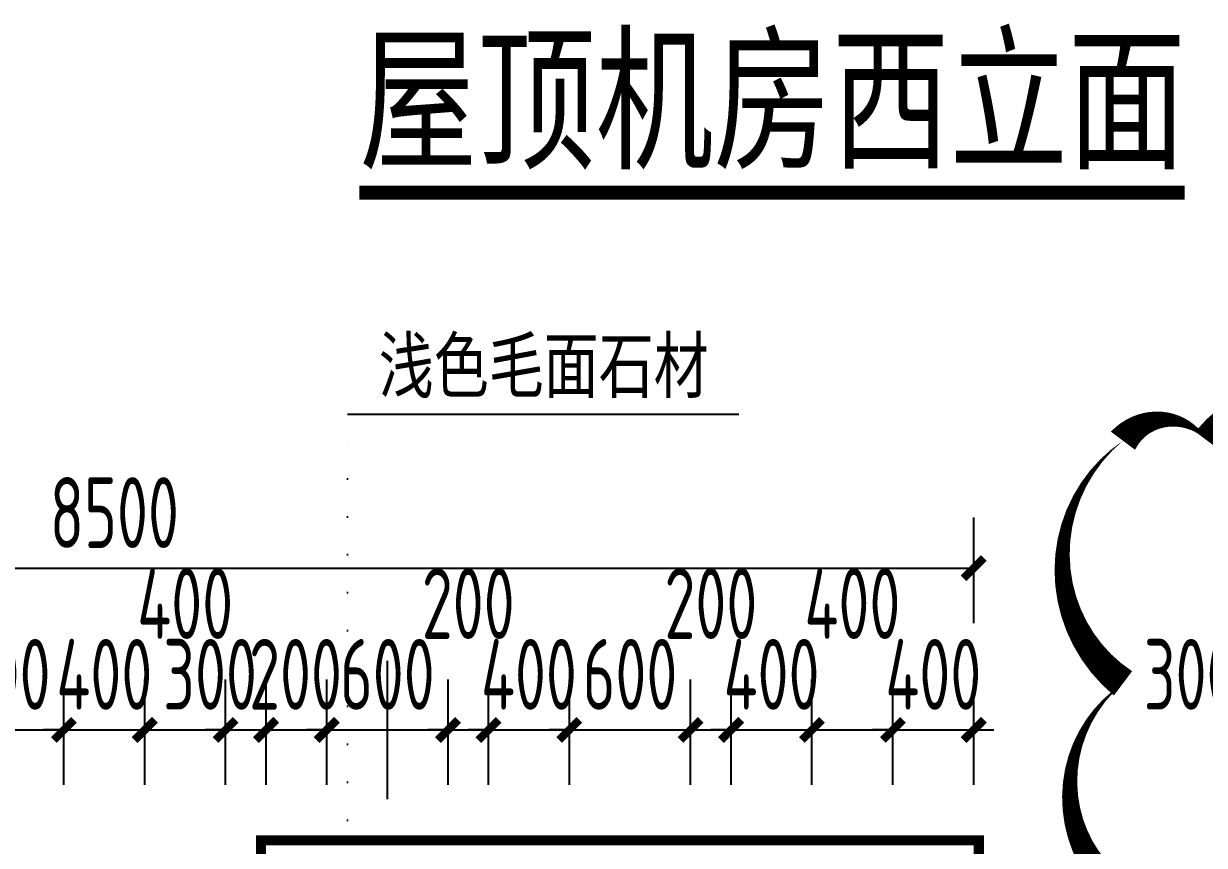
# Model space of a CAD drawing. Extents: x -863035 to 270371, y -8918 to 240488.
# Drawn here: x -246295 to -240455, y 133818 to 137883 of the extents above; entities that cross this region are included whole.
import ezdxf

# ---------------------------------------------------------------- set-up
doc = ezdxf.new("R2010")
doc.units = 0
doc.header["$LTSCALE"] = 1000
doc.header["$MEASUREMENT"] = 0
doc.linetypes.add('DOT2', pattern=[0.125, 0, -0.125])
doc.linetypes.add('DOTE', pattern=[2.42, 2, -0.2, 0.02, -0.2])
for name, color, linetype in [('01-标注_尺寸', 124, 'Continuous'), ('01-标注_符号', 200, 'Continuous'), ('02-TEXT_标注', 130, 'Continuous'), ('A_AXIS-轴线', 36, 'Continuous'), ('DIM_SYMB', 3, 'Continuous'), ('E-立面轮廓', 241, 'Continuous')]:
    doc.layers.add(name, color=color, linetype=linetype)
doc.layers.add('DIM_MODI', color=6, linetype='Continuous', plot=False)
doc.styles.add('_TCH_DIM_T3', font='ROS1', dxfattribs={"width": 0.75, "bigfont": 'JD'})
doc.styles.add('_TCH_LABEL', font='', dxfattribs={"width": 0.75})
doc.styles.add('logo-3', font='', dxfattribs={"width": 0.8})
doc.styles.get("Standard").update_dxf_attribs({"font": 'STXIHEI.TTF', "width": 0.75})
doc.styles.get('_TCH_LABEL').set_extended_font_data('SimSun')
doc.styles.get('logo-3').set_extended_font_data('SimSun')
doc.dimstyles.new('_TCH_ARCH&&100', dxfattribs={"dimtxt": 350, "dimasz": 100, "dimexe": 250, "dimexo": 300, "dimgap": 100, "dimtad": 1, "dimdec": 0, "dimzin": 0, "dimdsep": 46, "dimtxsty": '_TCH_DIM_T3', "dimblk": 'ARCHTICK', "dimcen": 0.09, "dimclrt": 7, "dimazin": 2, "dimtfac": 1, "dimtdec": 0, "dimtix": 1, "dimtmove": 2, "dimatfit": 3, "dimfxl": 0, "dimtolj": 1, "dimtzin": 0, "dimarcsym": 0})
doc.dimstyles.new('副本 ISO-1', dxfattribs={"dimtxt": 2.5, "dimasz": 1.5, "dimexe": 1.25, "dimexo": 0.625, "dimtad": 1, "dimdec": 0, "dimtxsty": 'logo-3', "dimblk": 'ARCHTICK', "dimcen": 2.5, "dimdle": 1, "dimadec": 0, "dimazin": 0, "dimtfac": 1, "dimtdec": 0, "dimtix": 1, "dimtmove": 0, "dimatfit": 3, "dimldrblk": 'AR', "dimfxl": 0, "dimarcsym": 0})

# ---------------------------------------------------------------- blocks, each defined once
blk = doc.blocks.new('_ArchTick')
at = {"color": 0, "linetype": 'ByBlock', "const_width": 0.4}
blk.add_lwpolyline([(-0.5, -0.5), (0.5, 0.5)], dxfattribs=at)
blk = doc.blocks.new('*X7')
at = {"color": 0}
for p, q in [((-1012.3116, 1692.7221), (-1012.3116, 1692.7226)), ((-1012.3115, 1692.7227), (-1012.2838, 1692.7227)), ((-1012.3111, 1692.7217), (-1012.2828, 1692.7217)), ((-1012.3106, 1692.7211), (-1012.3106, 1692.7236)), ((-1012.3105, 1692.7237), (-1012.2848, 1692.7237)), ((-1012.3101, 1692.7207), (-1012.2818, 1692.7207)), ((-1012.3096, 1692.7201), (-1012.3096, 1692.7246)), ((-1012.3095, 1692.7247), (-1012.2858, 1692.7247)), ((-1012.3091, 1692.7197), (-1012.2808, 1692.7197)), ((-1012.3086, 1692.7191), (-1012.3086, 1692.7256)), ((-1012.3085, 1692.7257), (-1012.2868, 1692.7257)), ((-1012.3081, 1692.7187), (-1012.2798, 1692.7187)), ((-1012.3076, 1692.7181), (-1012.3076, 1692.7266)), ((-1012.3075, 1692.7267), (-1012.2878, 1692.7267)), ((-1012.3071, 1692.7177), (-1012.2788, 1692.7177)), ((-1012.3066, 1692.7171), (-1012.3066, 1692.7276)), ((-1012.3065, 1692.7277), (-1012.2888, 1692.7277)), ((-1012.3061, 1692.7167), (-1012.2778, 1692.7167)), ((-1012.3056, 1692.7161), (-1012.3056, 1692.7286)), ((-1012.3055, 1692.7287), (-1012.2898, 1692.7287)), ((-1012.3051, 1692.7157), (-1012.2768, 1692.7157)), ((-1012.3046, 1692.7151), (-1012.3046, 1692.7296)), ((-1012.3045, 1692.7297), (-1012.2908, 1692.7297)), ((-1012.3041, 1692.7147), (-1012.2758, 1692.7147)), ((-1012.3036, 1692.7141), (-1012.3036, 1692.7306)), ((-1012.3035, 1692.7307), (-1012.2918, 1692.7307)), ((-1012.3031, 1692.7137), (-1012.2748, 1692.7137)), ((-1012.3026, 1692.7131), (-1012.3026, 1692.7316)), ((-1012.3025, 1692.7317), (-1012.2928, 1692.7317)), ((-1012.3021, 1692.7127), (-1012.2738, 1692.7127)), ((-1012.3016, 1692.7121), (-1012.3016, 1692.7326)), ((-1012.3015, 1692.7327), (-1012.2938, 1692.7327)), ((-1012.3006, 1692.7111), (-1012.3006, 1692.7336)), ((-1012.3005, 1692.7337), (-1012.2948, 1692.7337)), ((-1012.2996, 1692.7101), (-1012.2996, 1692.7346)), ((-1012.2995, 1692.7347), (-1012.2958, 1692.7347)), ((-1012.2986, 1692.7091), (-1012.2986, 1692.7356)), ((-1012.2985, 1692.7357), (-1012.2968, 1692.7357)), ((-1012.2976, 1692.7081), (-1012.2976, 1692.7364)), ((-1012.2966, 1692.7071), (-1012.2966, 1692.7354)), ((-1012.2956, 1692.7061), (-1012.2956, 1692.7344)), ((-1012.2946, 1692.7051), (-1012.2946, 1692.7334)), ((-1012.2936, 1692.7041), (-1012.2936, 1692.7324)), ((-1012.2926, 1692.7031), (-1012.2926, 1692.7314)), ((-1012.2916, 1692.7021), (-1012.2916, 1692.7304)), ((-1012.2906, 1692.7011), (-1012.2906, 1692.7294)), ((-1012.2896, 1692.7001), (-1012.2896, 1692.7284)), ((-1012.2886, 1692.6991), (-1012.2886, 1692.7274)), ((-1012.2876, 1692.6981), (-1012.2876, 1692.7264)), ((-1012.2866, 1692.6971), (-1012.2866, 1692.7254)), ((-1012.2856, 1692.6961), (-1012.2856, 1692.7244)), ((-1012.2846, 1692.6951), (-1012.2846, 1692.7234)), ((-1012.2836, 1692.6941), (-1012.2836, 1692.7224)), ((-1012.2826, 1692.6931), (-1012.2826, 1692.7214)), ((-1012.2816, 1692.6921), (-1012.2816, 1692.7204)), ((-1012.2806, 1692.6911), (-1012.2806, 1692.7194)), ((-1012.2796, 1692.6901), (-1012.2796, 1692.7184)), ((-1012.2786, 1692.6891), (-1012.2786, 1692.7174)), ((-1012.2776, 1692.6881), (-1012.2776, 1692.7164)), ((-1012.2766, 1692.6871), (-1012.2766, 1692.7154)), ((-1012.2756, 1692.6861), (-1012.2756, 1692.7144)), ((-1012.2746, 1692.6851), (-1012.2746, 1692.7134)), ((-1012.2736, 1692.6841), (-1012.2736, 1692.7124)), ((-1012.3011, 1692.7117), (-1012.2728, 1692.7117)), ((-1012.3001, 1692.7107), (-1012.2718, 1692.7107)), ((-1012.2991, 1692.7097), (-1012.2708, 1692.7097)), ((-1012.2981, 1692.7087), (-1012.2698, 1692.7087)), ((-1012.2971, 1692.7077), (-1012.2688, 1692.7077)), ((-1012.2961, 1692.7067), (-1012.2678, 1692.7067)), ((-1012.2951, 1692.7057), (-1012.2668, 1692.7057)), ((-1012.2941, 1692.7047), (-1012.2658, 1692.7047)), ((-1012.2931, 1692.7037), (-1012.2648, 1692.7037)), ((-1012.2921, 1692.7027), (-1012.2638, 1692.7027)), ((-1012.2911, 1692.7017), (-1012.2628, 1692.7017)), ((-1012.2901, 1692.7007), (-1012.2618, 1692.7007)), ((-1012.2891, 1692.6997), (-1012.2608, 1692.6997)), ((-1012.2881, 1692.6987), (-1012.2598, 1692.6987)), ((-1012.2871, 1692.6977), (-1012.2588, 1692.6977)), ((-1012.2861, 1692.6967), (-1012.2578, 1692.6967)), ((-1012.2851, 1692.6957), (-1012.2568, 1692.6957)), ((-1012.2841, 1692.6947), (-1012.2558, 1692.6947)), ((-1012.2831, 1692.6937), (-1012.2548, 1692.6937)), ((-1012.2821, 1692.6927), (-1012.2538, 1692.6927)), ((-1012.2811, 1692.6917), (-1012.2528, 1692.6917)), ((-1012.2801, 1692.6907), (-1012.2518, 1692.6907)), ((-1012.2791, 1692.6897), (-1012.2508, 1692.6897)), ((-1012.2781, 1692.6887), (-1012.2498, 1692.6887)), ((-1012.2771, 1692.6877), (-1012.2488, 1692.6877)), ((-1012.2761, 1692.6867), (-1012.2478, 1692.6867)), ((-1012.2751, 1692.6857), (-1012.2468, 1692.6857)), ((-1012.2741, 1692.6847), (-1012.2458, 1692.6847)), ((-1012.2731, 1692.6837), (-1012.2448, 1692.6837)), ((-1012.2726, 1692.6831), (-1012.2726, 1692.7114)), ((-1012.2721, 1692.6827), (-1012.2438, 1692.6827)), ((-1012.2716, 1692.6821), (-1012.2716, 1692.7104)), ((-1012.2711, 1692.6817), (-1012.2428, 1692.6817)), ((-1012.2706, 1692.6811), (-1012.2706, 1692.7094)), ((-1012.2701, 1692.6807), (-1012.2418, 1692.6807)), ((-1012.2696, 1692.6801), (-1012.2696, 1692.7084)), ((-1012.2691, 1692.6797), (-1012.2408, 1692.6797)), ((-1012.2686, 1692.6791), (-1012.2686, 1692.7074)), ((-1012.2681, 1692.6787), (-1012.2398, 1692.6787)), ((-1012.2676, 1692.6781), (-1012.2676, 1692.7064)), ((-1012.2671, 1692.6777), (-1012.2388, 1692.6777)), ((-1012.2666, 1692.6771), (-1012.2666, 1692.7054)), ((-1012.2661, 1692.6767), (-1012.2378, 1692.6767)), ((-1012.2656, 1692.6761), (-1012.2656, 1692.7044)), ((-1012.2646, 1692.6751), (-1012.2646, 1692.7034)), ((-1012.2636, 1692.6741), (-1012.2636, 1692.7024)), ((-1012.2626, 1692.6731), (-1012.2626, 1692.7014)), ((-1012.2616, 1692.6721), (-1012.2616, 1692.7004)), ((-1012.2606, 1692.6711), (-1012.2606, 1692.6994)), ((-1012.2596, 1692.6701), (-1012.2596, 1692.6984)), ((-1012.2586, 1692.6424), (-1012.2586, 1692.6974)), ((-1012.2576, 1692.6434), (-1012.2576, 1692.6964)), ((-1012.2566, 1692.6444), (-1012.2566, 1692.6954)), ((-1012.2556, 1692.6454), (-1012.2556, 1692.6944)), ((-1012.2546, 1692.6464), (-1012.2546, 1692.6934)), ((-1012.2536, 1692.6474), (-1012.2536, 1692.6924)), ((-1012.2526, 1692.6484), (-1012.2526, 1692.6914)), ((-1012.2516, 1692.6494), (-1012.2516, 1692.6904)), ((-1012.2506, 1692.6504), (-1012.2506, 1692.6894)), ((-1012.2496, 1692.6514), (-1012.2496, 1692.6884)), ((-1012.2486, 1692.6524), (-1012.2486, 1692.6874)), ((-1012.2476, 1692.6534), (-1012.2476, 1692.6864)), ((-1012.2466, 1692.6544), (-1012.2466, 1692.6854)), ((-1012.2456, 1692.6554), (-1012.2456, 1692.6844)), ((-1012.2446, 1692.6564), (-1012.2446, 1692.6834)), ((-1012.2436, 1692.6574), (-1012.2436, 1692.6824)), ((-1012.2426, 1692.6584), (-1012.2426, 1692.6814)), ((-1012.2416, 1692.6594), (-1012.2416, 1692.6804)), ((-1012.2406, 1692.6604), (-1012.2406, 1692.6794)), ((-1012.2396, 1692.6614), (-1012.2396, 1692.6784)), ((-1012.2386, 1692.6624), (-1012.2386, 1692.6774)), ((-1012.2376, 1692.6634), (-1012.2376, 1692.6764)), ((-1012.2886, 1692.6407), (-1012.2603, 1692.6407)), ((-1012.2886, 1692.6124), (-1012.2886, 1692.6407)), ((-1012.2876, 1692.6417), (-1012.2593, 1692.6417)), ((-1012.2876, 1692.6134), (-1012.2876, 1692.6417)), ((-1012.2866, 1692.6427), (-1012.2583, 1692.6427)), ((-1012.2866, 1692.6144), (-1012.2866, 1692.6427)), ((-1012.2856, 1692.6437), (-1012.2573, 1692.6437)), ((-1012.2856, 1692.6154), (-1012.2856, 1692.6437)), ((-1012.2846, 1692.6447), (-1012.2563, 1692.6447)), ((-1012.2846, 1692.6164), (-1012.2846, 1692.6447)), ((-1012.2836, 1692.6457), (-1012.2553, 1692.6457)), ((-1012.2836, 1692.6174), (-1012.2836, 1692.6457)), ((-1012.2826, 1692.6467), (-1012.2543, 1692.6467)), ((-1012.2826, 1692.6184), (-1012.2826, 1692.6467)), ((-1012.2816, 1692.6477), (-1012.2533, 1692.6477)), ((-1012.2816, 1692.6194), (-1012.2816, 1692.6477)), ((-1012.2806, 1692.6487), (-1012.2523, 1692.6487)), ((-1012.2806, 1692.6204), (-1012.2806, 1692.6487)), ((-1012.2796, 1692.6497), (-1012.2513, 1692.6497)), ((-1012.2796, 1692.6214), (-1012.2796, 1692.6497)), ((-1012.2786, 1692.6507), (-1012.2503, 1692.6507)), ((-1012.2786, 1692.6224), (-1012.2786, 1692.6507)), ((-1012.2776, 1692.6517), (-1012.2493, 1692.6517)), ((-1012.2776, 1692.6234), (-1012.2776, 1692.6517)), ((-1012.2766, 1692.6527), (-1012.2483, 1692.6527)), ((-1012.2766, 1692.6244), (-1012.2766, 1692.6527)), ((-1012.2756, 1692.6537), (-1012.2473, 1692.6537)), ((-1012.2756, 1692.6254), (-1012.2756, 1692.6537)), ((-1012.2746, 1692.6547), (-1012.2463, 1692.6547)), ((-1012.2746, 1692.6264), (-1012.2746, 1692.6547)), ((-1012.2736, 1692.6557), (-1012.2453, 1692.6557)), ((-1012.2736, 1692.6274), (-1012.2736, 1692.6557)), ((-1012.2726, 1692.6567), (-1012.2443, 1692.6567)), ((-1012.2726, 1692.6284), (-1012.2726, 1692.6567)), ((-1012.2716, 1692.6577), (-1012.2433, 1692.6577)), ((-1012.2716, 1692.6294), (-1012.2716, 1692.6577)), ((-1012.2706, 1692.6587), (-1012.2423, 1692.6587)), ((-1012.2706, 1692.6304), (-1012.2706, 1692.6587)), ((-1012.2696, 1692.6597), (-1012.2413, 1692.6597)), ((-1012.2696, 1692.6314), (-1012.2696, 1692.6597)), ((-1012.2686, 1692.6607), (-1012.2403, 1692.6607)), ((-1012.2686, 1692.6324), (-1012.2686, 1692.6607)), ((-1012.2676, 1692.6617), (-1012.2393, 1692.6617)), ((-1012.2676, 1692.6334), (-1012.2676, 1692.6617)), ((-1012.2666, 1692.6627), (-1012.2383, 1692.6627)), ((-1012.2666, 1692.6344), (-1012.2666, 1692.6627)), ((-1012.2656, 1692.6637), (-1012.2373, 1692.6637)), ((-1012.2656, 1692.6354), (-1012.2656, 1692.6637)), ((-1012.2651, 1692.6757), (-1012.2368, 1692.6757)), ((-1012.2646, 1692.6647), (-1012.2363, 1692.6647)), ((-1012.2646, 1692.6364), (-1012.2646, 1692.6647)), ((-1012.2641, 1692.6747), (-1012.2358, 1692.6747)), ((-1012.2636, 1692.6657), (-1012.2353, 1692.6657)), ((-1012.2636, 1692.6374), (-1012.2636, 1692.6657)), ((-1012.2631, 1692.6737), (-1012.2348, 1692.6737)), ((-1012.2626, 1692.6667), (-1012.2343, 1692.6667)), ((-1012.2626, 1692.6384), (-1012.2626, 1692.6667)), ((-1012.2621, 1692.6727), (-1012.2338, 1692.6727)), ((-1012.2616, 1692.6677), (-1012.2333, 1692.6677)), ((-1012.2616, 1692.6394), (-1012.2616, 1692.6677)), ((-1012.2611, 1692.6717), (-1012.2328, 1692.6717)), ((-1012.2606, 1692.6687), (-1012.2323, 1692.6687)), ((-1012.2606, 1692.6404), (-1012.2606, 1692.6687)), ((-1012.2601, 1692.6707), (-1012.2318, 1692.6707)), ((-1012.2596, 1692.6697), (-1012.2313, 1692.6697)), ((-1012.2596, 1692.6414), (-1012.2596, 1692.6697)), ((-1012.2366, 1692.6644), (-1012.2366, 1692.6754)), ((-1012.2356, 1692.6654), (-1012.2356, 1692.6744)), ((-1012.2346, 1692.6664), (-1012.2346, 1692.6734)), ((-1012.2336, 1692.6674), (-1012.2336, 1692.6724)), ((-1012.2326, 1692.6684), (-1012.2326, 1692.6714)), ((-1012.2316, 1692.6694), (-1012.2316, 1692.6704)), ((-1012.3116, 1692.6177), (-1012.2833, 1692.6177)), ((-1012.3116, 1692.6172), (-1012.3116, 1692.6177)), ((-1012.3111, 1692.6167), (-1012.2843, 1692.6167)), ((-1012.3106, 1692.6187), (-1012.2823, 1692.6187)), ((-1012.3106, 1692.6162), (-1012.3106, 1692.6187)), ((-1012.3101, 1692.6157), (-1012.2853, 1692.6157)), ((-1012.3096, 1692.6197), (-1012.2813, 1692.6197)), ((-1012.3096, 1692.6152), (-1012.3096, 1692.6197)), ((-1012.3091, 1692.6147), (-1012.2863, 1692.6147)), ((-1012.3086, 1692.6207), (-1012.2803, 1692.6207)), ((-1012.3086, 1692.6142), (-1012.3086, 1692.6207)), ((-1012.3081, 1692.6137), (-1012.2873, 1692.6137)), ((-1012.3076, 1692.6217), (-1012.2793, 1692.6217)), ((-1012.3076, 1692.6132), (-1012.3076, 1692.6217)), ((-1012.3071, 1692.6127), (-1012.2883, 1692.6127)), ((-1012.3066, 1692.6227), (-1012.2783, 1692.6227)), ((-1012.3066, 1692.6122), (-1012.3066, 1692.6227)), ((-1012.3061, 1692.6117), (-1012.2893, 1692.6117)), ((-1012.3056, 1692.6237), (-1012.2773, 1692.6237)), ((-1012.3056, 1692.6112), (-1012.3056, 1692.6237)), ((-1012.3051, 1692.6107), (-1012.2903, 1692.6107)), ((-1012.3046, 1692.6247), (-1012.2763, 1692.6247)), ((-1012.3046, 1692.6102), (-1012.3046, 1692.6247)), ((-1012.3041, 1692.6097), (-1012.2913, 1692.6097)), ((-1012.3036, 1692.6257), (-1012.2753, 1692.6257)), ((-1012.3036, 1692.6092), (-1012.3036, 1692.6257)), ((-1012.3031, 1692.6087), (-1012.2923, 1692.6087)), ((-1012.3026, 1692.6267), (-1012.2743, 1692.6267)), ((-1012.3026, 1692.6082), (-1012.3026, 1692.6267)), ((-1012.3021, 1692.6077), (-1012.2933, 1692.6077)), ((-1012.3016, 1692.6277), (-1012.2733, 1692.6277)), ((-1012.3016, 1692.6072), (-1012.3016, 1692.6277)), ((-1012.3011, 1692.6067), (-1012.2943, 1692.6067)), ((-1012.3006, 1692.6287), (-1012.2723, 1692.6287)), ((-1012.3006, 1692.6062), (-1012.3006, 1692.6287)), ((-1012.3001, 1692.6057), (-1012.2953, 1692.6057)), ((-1012.2996, 1692.6297), (-1012.2713, 1692.6297)), ((-1012.2996, 1692.6052), (-1012.2996, 1692.6297)), ((-1012.2991, 1692.6047), (-1012.2963, 1692.6047)), ((-1012.2986, 1692.6307), (-1012.2703, 1692.6307)), ((-1012.2986, 1692.6042), (-1012.2986, 1692.6307)), ((-1012.2976, 1692.6317), (-1012.2693, 1692.6317)), ((-1012.2976, 1692.6034), (-1012.2976, 1692.6317)), ((-1012.2966, 1692.6327), (-1012.2683, 1692.6327)), ((-1012.2966, 1692.6044), (-1012.2966, 1692.6327)), ((-1012.2956, 1692.6337), (-1012.2673, 1692.6337)), ((-1012.2956, 1692.6054), (-1012.2956, 1692.6337)), ((-1012.2946, 1692.6347), (-1012.2663, 1692.6347)), ((-1012.2946, 1692.6064), (-1012.2946, 1692.6347)), ((-1012.2936, 1692.6357), (-1012.2653, 1692.6357)), ((-1012.2936, 1692.6074), (-1012.2936, 1692.6357)), ((-1012.2926, 1692.6367), (-1012.2643, 1692.6367)), ((-1012.2926, 1692.6084), (-1012.2926, 1692.6367)), ((-1012.2916, 1692.6377), (-1012.2633, 1692.6377)), ((-1012.2916, 1692.6094), (-1012.2916, 1692.6377)), ((-1012.2906, 1692.6387), (-1012.2623, 1692.6387)), ((-1012.2906, 1692.6104), (-1012.2906, 1692.6387)), ((-1012.2896, 1692.6397), (-1012.2613, 1692.6397)), ((-1012.2896, 1692.6114), (-1012.2896, 1692.6397)), ((-1012.2981, 1692.6037), (-1012.2973, 1692.6037))]:
    blk.add_line(p, q, dxfattribs=at)
blk = doc.blocks.new('A-ARROW')
blk.add_lwpolyline([(0.0808, 0.0525), (0.0666, 0.0666), (0, 0), (0.0666, -0.0666), (0.0808, -0.0525), (0.0283, 0)], close=True)
at = {"rotation": 180}
blk.add_blockref('*X7', (-1012.2311, 1692.6699), dxfattribs=at)
blk = doc.blocks.new('AR')
at = {"xscale": -21.59999999986031, "yscale": 21.59999999999127, "zscale": 21.6, "rotation": 359.9999997162888}
blk.add_blockref('A-ARROW', (0.002, -0.002), dxfattribs=at)
blk = doc.blocks.new('*D290')
at = {"layer": '01-标注_尺寸', "color": 0, "lineweight": -2, "transparency": 16777216}
for p, q in [((-246695.9, 134118.3), (-246695.9, 134639.4)), ((-246095.9, 134118.3), (-246095.9, 134639.4)), ((-246695.9, 134389.4), (-246795.9, 134389.4)), ((-246695.9, 134389.4), (-246095.9, 134389.4)), ((-246095.9, 134389.4), (-245995.9, 134389.4))]:
    blk.add_line(p, q, dxfattribs=at)
at = {"layer": 'Defpoints', "color": 0, "transparency": 16777216}
for p in [(-246095.9, 134389.4), (-246695.9, 133818.3), (-246095.9, 133818.3)]:
    blk.add_point(p, dxfattribs=at)
at = {"layer": '01-标注_尺寸', "color": 0, "lineweight": -2, "transparency": 16777216, "xscale": 100, "yscale": 100, "zscale": 100}
blk.add_blockref('_ArchTick', (-246695.9, 134389.4), dxfattribs=at)
at = {"layer": '01-标注_尺寸', "color": 0, "lineweight": -2, "transparency": 16777216, "xscale": 100, "yscale": 100, "zscale": 100, "rotation": 180}
blk.add_blockref('_ArchTick', (-246095.9, 134389.4), dxfattribs=at)
at = {"layer": '01-标注_尺寸', "color": 7, "transparency": 16777216, "insert": (-246395.9, 134664.4), "char_height": 350, "attachment_point": 5, "style": '_TCH_DIM_T3'}
blk.add_mtext('\\A1;600', dxfattribs=at)
blk = doc.blocks.new('*D291')
at = {"layer": '01-标注_尺寸', "color": 0, "lineweight": -2, "transparency": 16777216}
for p, q in [((-246095.9, 134118.3), (-246095.9, 134639.4)), ((-245695.9, 134118.3), (-245695.9, 134639.4)), ((-246095.9, 134389.4), (-246195.9, 134389.4)), ((-246095.9, 134389.4), (-245695.9, 134389.4)), ((-245695.9, 134389.4), (-245595.9, 134389.4))]:
    blk.add_line(p, q, dxfattribs=at)
at = {"layer": 'Defpoints', "color": 0, "transparency": 16777216}
for p in [(-245695.9, 134389.4), (-246095.9, 133818.3), (-245695.9, 133818.3)]:
    blk.add_point(p, dxfattribs=at)
at = {"layer": '01-标注_尺寸', "color": 0, "lineweight": -2, "transparency": 16777216, "xscale": 100, "yscale": 100, "zscale": 100}
blk.add_blockref('_ArchTick', (-246095.9, 134389.4), dxfattribs=at)
at = {"layer": '01-标注_尺寸', "color": 0, "lineweight": -2, "transparency": 16777216, "xscale": 100, "yscale": 100, "zscale": 100, "rotation": 180}
blk.add_blockref('_ArchTick', (-245695.9, 134389.4), dxfattribs=at)
at = {"layer": '01-标注_尺寸', "color": 7, "transparency": 16777216, "insert": (-245895.9, 134664.4), "char_height": 350, "attachment_point": 5, "style": '_TCH_DIM_T3'}
blk.add_mtext('\\A1;400', dxfattribs=at)
blk = doc.blocks.new('*D292')
at = {"layer": '01-标注_尺寸', "color": 0, "lineweight": -2, "transparency": 16777216}
for p, q in [((-245695.9, 134118.3), (-245695.9, 134639.4)), ((-245295.9, 134118.3), (-245295.9, 134639.4)), ((-245695.9, 134389.4), (-245295.9, 134389.4))]:
    blk.add_line(p, q, dxfattribs=at)
at = {"layer": 'Defpoints', "color": 0, "transparency": 16777216}
for p in [(-245295.9, 134389.4), (-245695.9, 133818.3), (-245295.9, 133818.3)]:
    blk.add_point(p, dxfattribs=at)
at = {"layer": '01-标注_尺寸', "color": 0, "lineweight": -2, "transparency": 16777216, "xscale": 100, "yscale": 100, "zscale": 100, "rotation": 180}
blk.add_blockref('_ArchTick', (-245695.9, 134389.4), dxfattribs=at)
at = {"layer": '01-标注_尺寸', "color": 0, "lineweight": -2, "transparency": 16777216, "xscale": 100, "yscale": 100, "zscale": 100}
blk.add_blockref('_ArchTick', (-245295.9, 134389.4), dxfattribs=at)
at = {"layer": '01-标注_尺寸', "color": 7, "transparency": 16777216, "insert": (-245495.9, 135014.4), "char_height": 350, "attachment_point": 5, "style": '_TCH_DIM_T3'}
blk.add_mtext('\\A1;400', dxfattribs=at)
blk = doc.blocks.new('*D293')
at = {"layer": '01-标注_尺寸', "color": 0, "lineweight": -2, "transparency": 16777216}
for p, q in [((-245295.9, 134118.3), (-245295.9, 134639.4)), ((-245095.9, 134118.3), (-245095.9, 134639.4)), ((-245295.9, 134389.4), (-245395.9, 134389.4)), ((-245295.9, 134389.4), (-245095.9, 134389.4)), ((-245095.9, 134389.4), (-244995.9, 134389.4))]:
    blk.add_line(p, q, dxfattribs=at)
at = {"layer": 'Defpoints', "color": 0, "transparency": 16777216}
for p in [(-245095.9, 134389.4), (-245295.9, 133818.3), (-245095.9, 133818.3)]:
    blk.add_point(p, dxfattribs=at)
at = {"layer": '01-标注_尺寸', "color": 0, "lineweight": -2, "transparency": 16777216, "xscale": 100, "yscale": 100, "zscale": 100}
blk.add_blockref('_ArchTick', (-245295.9, 134389.4), dxfattribs=at)
at = {"layer": '01-标注_尺寸', "color": 0, "lineweight": -2, "transparency": 16777216, "xscale": 100, "yscale": 100, "zscale": 100, "rotation": 180}
blk.add_blockref('_ArchTick', (-245095.9, 134389.4), dxfattribs=at)
at = {"layer": '01-标注_尺寸', "color": 7, "transparency": 16777216, "insert": (-244950.2, 134664.4), "char_height": 350, "attachment_point": 5, "style": '_TCH_DIM_T3'}
blk.add_mtext('\\A1;200', dxfattribs=at)
blk = doc.blocks.new('*D294')
at = {"layer": '01-标注_尺寸', "color": 0, "lineweight": -2, "transparency": 16777216}
for p, q in [((-245095.9, 134118.3), (-245095.9, 134639.4)), ((-244795.9, 134118.3), (-244795.9, 134639.4)), ((-245095.9, 134389.4), (-244795.9, 134389.4))]:
    blk.add_line(p, q, dxfattribs=at)
at = {"layer": 'Defpoints', "color": 0, "transparency": 16777216}
for p in [(-244795.9, 134389.4), (-245095.9, 133818.3), (-244795.9, 133818.3)]:
    blk.add_point(p, dxfattribs=at)
at = {"layer": '01-标注_尺寸', "color": 0, "lineweight": -2, "transparency": 16777216, "xscale": 100, "yscale": 100, "zscale": 100, "rotation": 180}
blk.add_blockref('_ArchTick', (-245095.9, 134389.4), dxfattribs=at)
at = {"layer": '01-标注_尺寸', "color": 0, "lineweight": -2, "transparency": 16777216, "xscale": 100, "yscale": 100, "zscale": 100}
blk.add_blockref('_ArchTick', (-244795.9, 134389.4), dxfattribs=at)
at = {"layer": '01-标注_尺寸', "color": 7, "transparency": 16777216, "insert": (-245373.1, 134664.4), "char_height": 350, "attachment_point": 5, "style": '_TCH_DIM_T3'}
blk.add_mtext('\\A1;300', dxfattribs=at)
blk = doc.blocks.new('*D295')
at = {"layer": '01-标注_尺寸', "color": 0, "lineweight": -2, "transparency": 16777216}
for p, q in [((-244795.9, 134118.3), (-244795.9, 134639.4)), ((-244195.9, 134118.3), (-244195.9, 134639.4)), ((-244795.9, 134389.4), (-244895.9, 134389.4)), ((-244795.9, 134389.4), (-244195.9, 134389.4)), ((-244195.9, 134389.4), (-244095.9, 134389.4))]:
    blk.add_line(p, q, dxfattribs=at)
at = {"layer": 'Defpoints', "color": 0, "transparency": 16777216}
for p in [(-244195.9, 134389.4), (-244795.9, 133818.3), (-244195.9, 133818.3)]:
    blk.add_point(p, dxfattribs=at)
at = {"layer": '01-标注_尺寸', "color": 0, "lineweight": -2, "transparency": 16777216, "xscale": 100, "yscale": 100, "zscale": 100}
blk.add_blockref('_ArchTick', (-244795.9, 134389.4), dxfattribs=at)
at = {"layer": '01-标注_尺寸', "color": 0, "lineweight": -2, "transparency": 16777216, "xscale": 100, "yscale": 100, "zscale": 100, "rotation": 180}
blk.add_blockref('_ArchTick', (-244195.9, 134389.4), dxfattribs=at)
at = {"layer": '01-标注_尺寸', "color": 7, "transparency": 16777216, "insert": (-244495.9, 134664.4), "char_height": 350, "attachment_point": 5, "style": '_TCH_DIM_T3'}
blk.add_mtext('\\A1;600', dxfattribs=at)
blk = doc.blocks.new('*D296')
at = {"layer": '01-标注_尺寸', "color": 0, "lineweight": -2, "transparency": 16777216}
for p, q in [((-244195.9, 134118.3), (-244195.9, 134639.4)), ((-243995.9, 134118.3), (-243995.9, 134639.4)), ((-244195.9, 134389.4), (-244295.9, 134389.4)), ((-244195.9, 134389.4), (-243995.9, 134389.4)), ((-243995.9, 134389.4), (-243895.9, 134389.4))]:
    blk.add_line(p, q, dxfattribs=at)
at = {"layer": 'Defpoints', "color": 0, "transparency": 16777216}
for p in [(-243995.9, 134389.4), (-244195.9, 133818.3), (-243995.9, 133818.3)]:
    blk.add_point(p, dxfattribs=at)
at = {"layer": '01-标注_尺寸', "color": 0, "lineweight": -2, "transparency": 16777216, "xscale": 100, "yscale": 100, "zscale": 100}
blk.add_blockref('_ArchTick', (-244195.9, 134389.4), dxfattribs=at)
at = {"layer": '01-标注_尺寸', "color": 0, "lineweight": -2, "transparency": 16777216, "xscale": 100, "yscale": 100, "zscale": 100, "rotation": 180}
blk.add_blockref('_ArchTick', (-243995.9, 134389.4), dxfattribs=at)
at = {"layer": '01-标注_尺寸', "color": 7, "transparency": 16777216, "insert": (-244095.9, 135014.4), "char_height": 350, "attachment_point": 5, "style": '_TCH_DIM_T3'}
blk.add_mtext('\\A1;200', dxfattribs=at)
blk = doc.blocks.new('*D297')
at = {"layer": '01-标注_尺寸', "color": 0, "lineweight": -2, "transparency": 16777216}
for p, q in [((-243995.9, 134118.3), (-243995.9, 134639.4)), ((-243595.9, 134118.3), (-243595.9, 134639.4)), ((-243995.9, 134389.4), (-244095.9, 134389.4)), ((-243995.9, 134389.4), (-243595.9, 134389.4)), ((-243595.9, 134389.4), (-243495.9, 134389.4))]:
    blk.add_line(p, q, dxfattribs=at)
at = {"layer": 'Defpoints', "color": 0, "transparency": 16777216}
for p in [(-243595.9, 134389.4), (-243995.9, 133818.3), (-243595.9, 133818.3)]:
    blk.add_point(p, dxfattribs=at)
at = {"layer": '01-标注_尺寸', "color": 0, "lineweight": -2, "transparency": 16777216, "xscale": 100, "yscale": 100, "zscale": 100}
blk.add_blockref('_ArchTick', (-243995.9, 134389.4), dxfattribs=at)
at = {"layer": '01-标注_尺寸', "color": 0, "lineweight": -2, "transparency": 16777216, "xscale": 100, "yscale": 100, "zscale": 100, "rotation": 180}
blk.add_blockref('_ArchTick', (-243595.9, 134389.4), dxfattribs=at)
at = {"layer": '01-标注_尺寸', "color": 7, "transparency": 16777216, "insert": (-243795.9, 134664.4), "char_height": 350, "attachment_point": 5, "style": '_TCH_DIM_T3'}
blk.add_mtext('\\A1;400', dxfattribs=at)
blk = doc.blocks.new('*D298')
at = {"layer": '01-标注_尺寸', "color": 0, "lineweight": -2, "transparency": 16777216}
for p, q in [((-243595.9, 134118.3), (-243595.9, 134639.4)), ((-242995.9, 134118.3), (-242995.9, 134639.4)), ((-243595.9, 134389.4), (-243695.9, 134389.4)), ((-243595.9, 134389.4), (-242995.9, 134389.4)), ((-242995.9, 134389.4), (-242895.9, 134389.4))]:
    blk.add_line(p, q, dxfattribs=at)
at = {"layer": 'Defpoints', "color": 0, "transparency": 16777216}
for p in [(-242995.9, 134389.4), (-243595.9, 133818.3), (-242995.9, 133818.3)]:
    blk.add_point(p, dxfattribs=at)
at = {"layer": '01-标注_尺寸', "color": 0, "lineweight": -2, "transparency": 16777216, "xscale": 100, "yscale": 100, "zscale": 100}
blk.add_blockref('_ArchTick', (-243595.9, 134389.4), dxfattribs=at)
at = {"layer": '01-标注_尺寸', "color": 0, "lineweight": -2, "transparency": 16777216, "xscale": 100, "yscale": 100, "zscale": 100, "rotation": 180}
blk.add_blockref('_ArchTick', (-242995.9, 134389.4), dxfattribs=at)
at = {"layer": '01-标注_尺寸', "color": 7, "transparency": 16777216, "insert": (-243295.9, 134664.4), "char_height": 350, "attachment_point": 5, "style": '_TCH_DIM_T3'}
blk.add_mtext('\\A1;600', dxfattribs=at)
blk = doc.blocks.new('*D299')
at = {"layer": '01-标注_尺寸', "color": 0, "lineweight": -2, "transparency": 16777216}
for p, q in [((-242995.9, 134118.3), (-242995.9, 134639.4)), ((-242795.9, 134118.3), (-242795.9, 134639.4)), ((-242995.9, 134389.4), (-242795.9, 134389.4))]:
    blk.add_line(p, q, dxfattribs=at)
at = {"layer": 'Defpoints', "color": 0, "transparency": 16777216}
for p in [(-242795.9, 134389.4), (-242995.9, 133818.3), (-242795.9, 133818.3)]:
    blk.add_point(p, dxfattribs=at)
at = {"layer": '01-标注_尺寸', "color": 0, "lineweight": -2, "transparency": 16777216, "xscale": 100, "yscale": 100, "zscale": 100, "rotation": 180}
blk.add_blockref('_ArchTick', (-242995.9, 134389.4), dxfattribs=at)
at = {"layer": '01-标注_尺寸', "color": 0, "lineweight": -2, "transparency": 16777216, "xscale": 100, "yscale": 100, "zscale": 100}
blk.add_blockref('_ArchTick', (-242795.9, 134389.4), dxfattribs=at)
at = {"layer": '01-标注_尺寸', "color": 7, "transparency": 16777216, "insert": (-242895.9, 135014.4), "char_height": 350, "attachment_point": 5, "style": '_TCH_DIM_T3'}
blk.add_mtext('\\A1;200', dxfattribs=at)
blk = doc.blocks.new('*D300')
at = {"layer": '01-标注_尺寸', "color": 0, "lineweight": -2, "transparency": 16777216}
for p, q in [((-242795.9, 134118.3), (-242795.9, 134639.4)), ((-242395.9, 134118.3), (-242395.9, 134639.4)), ((-242795.9, 134389.4), (-242895.9, 134389.4)), ((-242795.9, 134389.4), (-242395.9, 134389.4)), ((-242395.9, 134389.4), (-242295.9, 134389.4))]:
    blk.add_line(p, q, dxfattribs=at)
at = {"layer": 'Defpoints', "color": 0, "transparency": 16777216}
for p in [(-242395.9, 134389.4), (-242795.9, 133818.3), (-242395.9, 133818.3)]:
    blk.add_point(p, dxfattribs=at)
at = {"layer": '01-标注_尺寸', "color": 0, "lineweight": -2, "transparency": 16777216, "xscale": 100, "yscale": 100, "zscale": 100}
blk.add_blockref('_ArchTick', (-242795.9, 134389.4), dxfattribs=at)
at = {"layer": '01-标注_尺寸', "color": 0, "lineweight": -2, "transparency": 16777216, "xscale": 100, "yscale": 100, "zscale": 100, "rotation": 180}
blk.add_blockref('_ArchTick', (-242395.9, 134389.4), dxfattribs=at)
at = {"layer": '01-标注_尺寸', "color": 7, "transparency": 16777216, "insert": (-242595.9, 134664.4), "char_height": 350, "attachment_point": 5, "style": '_TCH_DIM_T3'}
blk.add_mtext('\\A1;400', dxfattribs=at)
blk = doc.blocks.new('*D301')
at = {"layer": '01-标注_尺寸', "color": 0, "lineweight": -2, "transparency": 16777216}
for p, q in [((-242395.9, 134118.3), (-242395.9, 134639.4)), ((-241995.9, 134118.3), (-241995.9, 134639.4)), ((-242395.9, 134389.4), (-241995.9, 134389.4))]:
    blk.add_line(p, q, dxfattribs=at)
at = {"layer": 'Defpoints', "color": 0, "transparency": 16777216}
for p in [(-241995.9, 134389.4), (-242395.9, 133818.3), (-241995.9, 133818.3)]:
    blk.add_point(p, dxfattribs=at)
at = {"layer": '01-标注_尺寸', "color": 0, "lineweight": -2, "transparency": 16777216, "xscale": 100, "yscale": 100, "zscale": 100, "rotation": 180}
blk.add_blockref('_ArchTick', (-242395.9, 134389.4), dxfattribs=at)
at = {"layer": '01-标注_尺寸', "color": 0, "lineweight": -2, "transparency": 16777216, "xscale": 100, "yscale": 100, "zscale": 100}
blk.add_blockref('_ArchTick', (-241995.9, 134389.4), dxfattribs=at)
at = {"layer": '01-标注_尺寸', "color": 7, "transparency": 16777216, "insert": (-242195.9, 135014.4), "char_height": 350, "attachment_point": 5, "style": '_TCH_DIM_T3'}
blk.add_mtext('\\A1;400', dxfattribs=at)
blk = doc.blocks.new('*D302')
at = {"layer": '01-标注_尺寸', "color": 0, "lineweight": -2, "transparency": 16777216}
for p, q in [((-241995.9, 134118.3), (-241995.9, 134639.4)), ((-241595.9, 134118.3), (-241595.9, 134639.4)), ((-241995.9, 134389.4), (-242095.9, 134389.4)), ((-241995.9, 134389.4), (-241595.9, 134389.4)), ((-241595.9, 134389.4), (-241495.9, 134389.4))]:
    blk.add_line(p, q, dxfattribs=at)
at = {"layer": 'Defpoints', "color": 0, "transparency": 16777216}
for p in [(-241595.9, 134389.4), (-241995.9, 133818.3), (-241595.9, 133818.3)]:
    blk.add_point(p, dxfattribs=at)
at = {"layer": '01-标注_尺寸', "color": 0, "lineweight": -2, "transparency": 16777216, "xscale": 100, "yscale": 100, "zscale": 100}
blk.add_blockref('_ArchTick', (-241995.9, 134389.4), dxfattribs=at)
at = {"layer": '01-标注_尺寸', "color": 0, "lineweight": -2, "transparency": 16777216, "xscale": 100, "yscale": 100, "zscale": 100, "rotation": 180}
blk.add_blockref('_ArchTick', (-241595.9, 134389.4), dxfattribs=at)
at = {"layer": '01-标注_尺寸', "color": 7, "transparency": 16777216, "insert": (-241795.9, 134664.4), "char_height": 350, "attachment_point": 5, "style": '_TCH_DIM_T3'}
blk.add_mtext('\\A1;400', dxfattribs=at)
blk = doc.blocks.new('*D509')
at = {"layer": '01-标注_尺寸', "color": 0, "lineweight": -2, "transparency": 16777216}
for p, q in [((-250095.9, 134918.3), (-250095.9, 135439.4)), ((-241595.9, 134918.3), (-241595.9, 135439.4)), ((-250095.9, 135189.4), (-241595.9, 135189.4))]:
    blk.add_line(p, q, dxfattribs=at)
at = {"layer": 'Defpoints', "color": 0, "transparency": 16777216}
for p in [(-241595.9, 135189.4), (-250095.9, 134618.3), (-241595.9, 134618.3)]:
    blk.add_point(p, dxfattribs=at)
at = {"layer": '01-标注_尺寸', "color": 0, "lineweight": -2, "transparency": 16777216, "xscale": 100, "yscale": 100, "zscale": 100, "rotation": 180}
blk.add_blockref('_ArchTick', (-250095.9, 135189.4), dxfattribs=at)
at = {"layer": '01-标注_尺寸', "color": 0, "lineweight": -2, "transparency": 16777216, "xscale": 100, "yscale": 100, "zscale": 100}
blk.add_blockref('_ArchTick', (-241595.9, 135189.4), dxfattribs=at)
at = {"layer": '01-标注_尺寸', "color": 7, "transparency": 16777216, "insert": (-245845.9, 135464.4), "char_height": 350, "attachment_point": 5, "style": '_TCH_DIM_T3'}
blk.add_mtext('\\A1;8500', dxfattribs=at)
blk = doc.blocks.new('*D722')
at = {"layer": '01-标注_尺寸', "color": 0, "lineweight": -2, "transparency": 16777216}
for p, q in [((-240245.9, 134118.3), (-240245.9, 134639.4)), ((-239945.9, 134118.3), (-239945.9, 134639.4)), ((-240245.9, 134389.4), (-239945.9, 134389.4))]:
    blk.add_line(p, q, dxfattribs=at)
at = {"layer": 'Defpoints', "color": 0, "transparency": 16777216}
for p in [(-239945.9, 134389.4), (-240245.9, 133818.3), (-239945.9, 133818.3)]:
    blk.add_point(p, dxfattribs=at)
at = {"layer": '01-标注_尺寸', "color": 0, "lineweight": -2, "transparency": 16777216, "xscale": 100, "yscale": 100, "zscale": 100, "rotation": 180}
blk.add_blockref('_ArchTick', (-240245.9, 134389.4), dxfattribs=at)
at = {"layer": '01-标注_尺寸', "color": 0, "lineweight": -2, "transparency": 16777216, "xscale": 100, "yscale": 100, "zscale": 100}
blk.add_blockref('_ArchTick', (-239945.9, 134389.4), dxfattribs=at)
at = {"layer": '01-标注_尺寸', "color": 7, "transparency": 16777216, "insert": (-240523.1, 134664.4), "char_height": 350, "attachment_point": 5, "style": '_TCH_DIM_T3'}
blk.add_mtext('\\A1;300', dxfattribs=at)

msp = doc.modelspace()

# ---------------------------------------------------------------- linework, layer by layer
at = {"layer": '01-标注_符号'}
msp.add_line((-244692.3, 135950.7), (-242757.6, 135950.7), dxfattribs=at)
at = {"layer": 'A_AXIS-轴线', "linetype": 'DOTE'}
msp.add_lwpolyline([(-244495.9, 129206.2), (-244495.9, 134732)], dxfattribs=at)
at = {"layer": 'DIM_MODI'}
msp.add_lwpolyline([(-239240.7, 135819.8, 0, 150, 0.5), (-240440.7, 135819.8, 0, 150, 0.5), (-240857.7, 135819.8, 0, 150, 0.5), (-240857.7, 134619.8, 0, 150, 0.5), (-240857.7, 133569.8, 0, 150, 0.5), (-240857.7, 132969.8, 0, 150, 0.5), (-240857.7, 132169.8, 0, 150, 0.5), (-240857.7, 131119.8, 0, 150, 0.5), (-240857.7, 130069.8, 0, 150, 0.5), (-240857.7, 128927.7, 0, 150, 0.5), (-239907.7, 128927.7, 0, 150, 0.5)], format="xyseb", dxfattribs=at)
at = {"layer": 'DIM_SYMB', "const_width": 70}
msp.add_lwpolyline([(-244634.6, 137046.7), (-240551.9, 137046.7)], dxfattribs=at)
at = {"layer": 'E-立面轮廓', "const_width": 50}
msp.add_lwpolyline([(-245120.9, 130043.3), (-245120.9, 133843.3), (-241570.9, 133843.3), (-241570.9, 130043.3)], dxfattribs=at)

# ---------------------------------------------------------------- texts
at = {"layer": '02-TEXT_标注', "width": 0.75}
msp.add_text('屋顶机房西立面', height=570.85, dxfattribs=at).set_placement((-244634.6, 137224.5))
at = {"layer": '02-TEXT_标注', "style": '_TCH_LABEL', "width": 0.75}
msp.add_text('浅色毛面石材', height=265.82, dxfattribs=at).set_placement((-244538.4, 136060.1))

# ---------------------------------------------------------------- dimensions: what is measured, and where the dimension line sits
at = {"layer": '01-标注_尺寸'}
for p1, p2, picture, middle in [((-250095.9, 134618.3), (-241595.9, 134618.3), '*D509', (-245845.9, 135464.4)), ((-246695.9, 133818.3), (-246095.9, 133818.3), '*D290', (-246395.9, 134664.4)), ((-246095.9, 133818.3), (-245695.9, 133818.3), '*D291', (-245895.9, 134664.4)), ((-244795.9, 133818.3), (-244195.9, 133818.3), '*D295', (-244495.9, 134664.4)), ((-243995.9, 133818.3), (-243595.9, 133818.3), '*D297', (-243795.9, 134664.4)), ((-243595.9, 133818.3), (-242995.9, 133818.3), '*D298', (-243295.9, 134664.4)), ((-242795.9, 133818.3), (-242395.9, 133818.3), '*D300', (-242595.9, 134664.4)), ((-241995.9, 133818.3), (-241595.9, 133818.3), '*D302', (-241795.9, 134664.4))]:
    dim = msp.add_aligned_dim(p1=p1, p2=p2, distance=571.1, dimstyle='_TCH_ARCH&&100', dxfattribs=at)
    dim.commit()
    dim.dimension.update_dxf_attribs({"geometry": picture, "text_midpoint": middle})
for base, p1, p2, picture, middle in [((-245295.9, 134389.4), (-245695.9, 133818.3), (-245295.9, 133818.3), '*D292', (-245495.9, 135014.4)), ((-243995.9, 134389.4), (-244195.9, 133818.3), (-243995.9, 133818.3), '*D296', (-244095.9, 135014.4)), ((-242795.9, 134389.4), (-242995.9, 133818.3), (-242795.9, 133818.3), '*D299', (-242895.9, 135014.4)), ((-241995.9, 134389.4), (-242395.9, 133818.3), (-241995.9, 133818.3), '*D301', (-242195.9, 135014.4)), ((-244795.9, 134389.4), (-245095.9, 133818.3), (-244795.9, 133818.3), '*D294', (-245373.1, 134664.4)), ((-245095.9, 134389.4), (-245295.9, 133818.3), (-245095.9, 133818.3), '*D293', (-244950.2, 134664.4)), ((-239945.9, 134389.4), (-240245.9, 133818.3), (-239945.9, 133818.3), '*D722', (-240523.1, 134664.4))]:
    dim = msp.add_linear_dim(base=base, p1=p1, p2=p2, angle=0, dimstyle='_TCH_ARCH&&100', dxfattribs=at)
    dim.commit()
    dim.dimension.update_dxf_attribs({"geometry": picture, "text_midpoint": middle, "dimtype": 161})

# ---------------------------------------------------------------- leaders
at = {"layer": '01-标注_符号', "color": 51, "linetype": 'DOT2', "ltscale": 1.5}
msp.add_leader([(-244692.3, 133380.6), (-244692.3, 135950.7)], dimstyle='副本 ISO-1', override={"dimasz": 75, "dimtad": 0}, dxfattribs=at)

doc.saveas('drawing.dxf')
